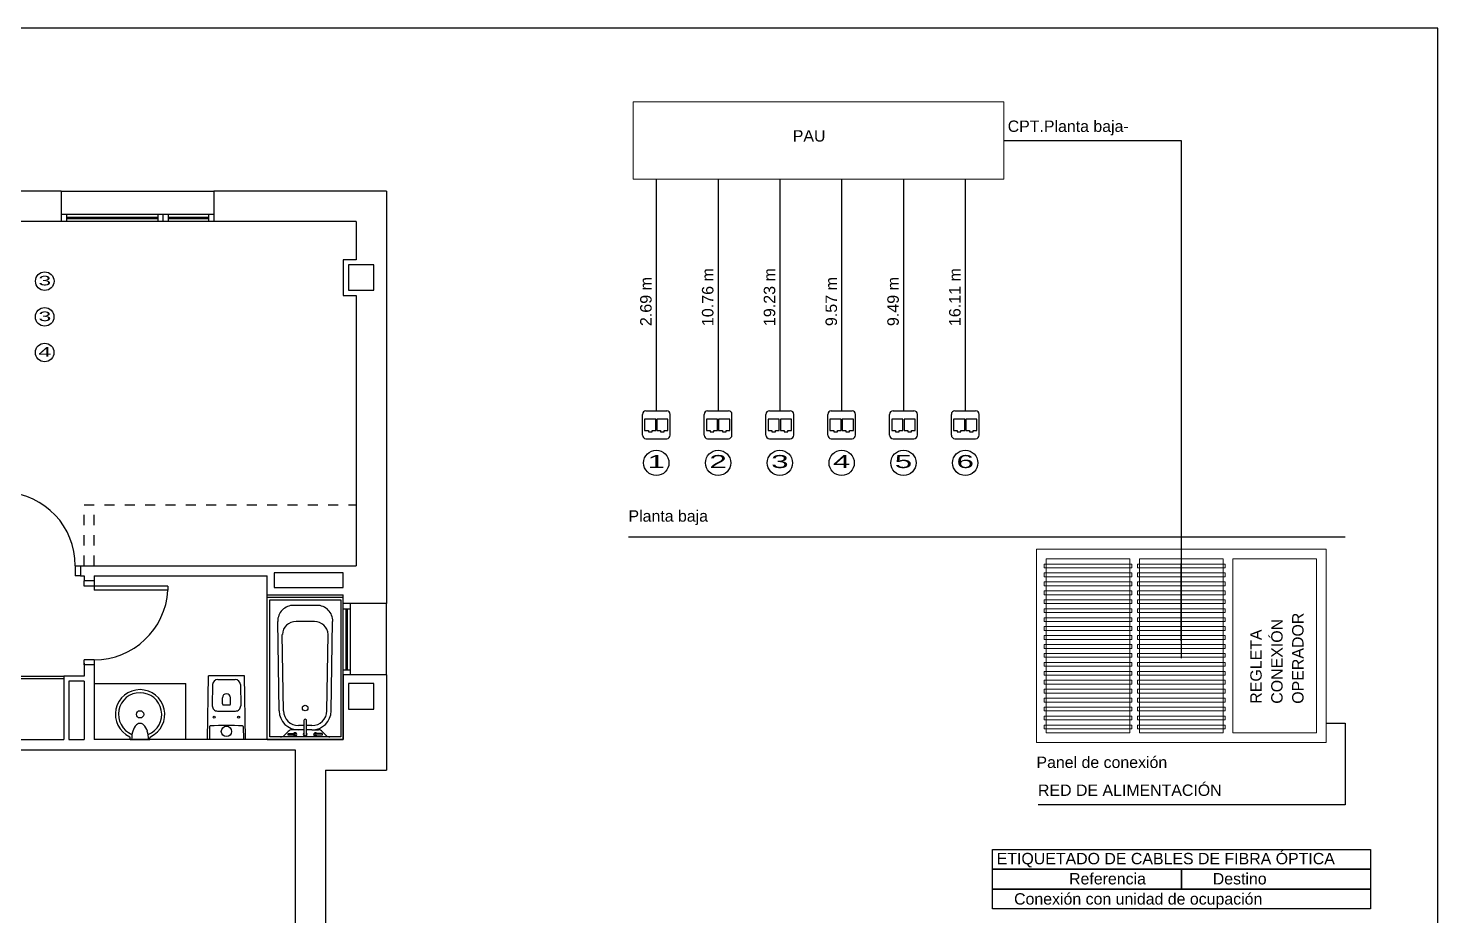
# Model space of a CAD drawing. Header units: millimetres. Extents: x 441156 to 441876, y 4514765 to 4515211.
# Drawn here: x 441552.89 to 441566.76, y 4515146.62 to 4515155.35 of the extents above; entities that cross this region are included whole.
import ezdxf
from ezdxf.enums import TextEntityAlignment as Align

# ---------------------------------------------------------------- set-up
doc = ezdxf.new("R2010")
doc.units = ezdxf.units.MM
doc.linetypes.add('RAYITAS', pattern=[0.375, 0.25, -0.125])
doc.layers.add('01_cartela', color=6, linetype='Continuous', plot=False)
for name, color, linetype in [('01_mono PRIMERA', 2, 'Continuous'), ('01_proyección', 4, 'RAYITAS'), ('01_textos', 7, 'Continuous'), ('BORDE-A1', 4, 'Continuous'), ('VENTILACIÓN NOTAS', 7, 'Continuous')]:
    doc.layers.add(name, color=color, linetype=linetype)
doc.layers.add('FPL_PLANO_ESQ_TELEFONIA', color=7, linetype='Continuous', lineweight=0)
doc.layers.add('FPL_PLANO_LEYENDA_ESQ_TBA_COAX_ESPANYA', color=7, linetype='Continuous', lineweight=0)
doc.styles.add('Estilo1', font='swissel.ttf')
doc.styles.add('NIEVES2', font='sanss___.ttf')

# ---------------------------------------------------------------- blocks, each defined once
blk = doc.blocks.new('A$C065C7C63')
at = {"layer": '01_mono PRIMERA', "color": 254}
for p, q in [((15.107, 13.1, 0), (13.557, 13.1, 0)), ((15.107, 13.1, 0), (15.107, 12.8, 0)), ((15.107, 13.1, 0), (16.607, 13.1, 0)), ((16.607, 13.1, 0), (16.607, 12.8, 0)), ((18.307, 13.1, 0), (16.607, 13.1, 0)), ((18.307, 13.1, 0), (18.307, 9.042, 0)), ((15.107, 12.8, 0), (14.432, 12.8, 0)), ((16.607, 12.87, 0), (15.107, 12.87, 0)), ((16.607, 12.8, 0), (15.107, 12.8, 0)), ((15.157, 12.87, 0), (15.157, 12.8, 0)), ((16.057, 12.842, 0), (15.157, 12.842, 0)), ((16.057, 12.828, 0), (15.157, 12.828, 0)), ((16.057, 12.87, 0), (16.057, 12.8, 0)), ((16.107, 12.87, 0), (16.107, 12.8, 0)), ((16.157, 12.87, 0), (16.157, 12.8, 0)), ((16.557, 12.842, 0), (16.157, 12.842, 0)), ((16.557, 12.828, 0), (16.157, 12.828, 0)), ((16.557, 12.87, 0), (16.557, 12.8, 0)), ((18.007, 12.8, 0), (16.607, 12.8, 0)), ((18.007, 12.8, 0), (18.007, 12.425, 0)), ((18.007, 12.075, 0), (18.007, 9.415, 0)), ((15.245, 9.415, 0), (15.295, 9.415, 0)), ((15.245, 9.415, 0), (15.245, 9.315, 0)), ((15.295, 9.315, 0), (15.245, 9.315, 0)), ((15.295, 9.415, 0), (18.007, 9.415, 0)), ((15.295, 9.415, 0), (15.295, 9.315, 0)), ((15.295, 9.315, 0), (15.332, 9.315, 0)), ((15.332, 9.315, 0), (15.332, 9.265, 0)), ((15.432, 9.315, 0), (17.132, 9.315, 0)), ((15.432, 9.315, 0), (15.432, 9.265, 0)), ((17.132, 9.13, 0), (17.132, 9.315, 0)), ((15.432, 9.265, 0), (15.332, 9.265, 0)), ((15.332, 9.215, 0), (15.332, 9.265, 0)), ((16.156, 9.215, 0), (15.332, 9.215, 0)), ((15.432, 9.265, 0), (15.432, 9.173, 0)), ((16.156, 9.173, 0), (15.432, 9.173, 0)), ((16.156, 9.215, 0), (16.156, 9.173, 0)), ((17.132, 9.105, 0), (17.132, 9.13, 0)), ((17.132, 9.13, 0), (17.882, 9.13, 0)), ((17.132, 9.105, 0), (17.132, 9.13, 0)), ((17.132, 7.705, 0), (17.132, 9.105, 0)), ((17.132, 9.105, 0), (17.882, 9.105, 0)), ((17.158, 7.731, 0), (17.158, 9.079, 0)), ((17.158, 9.079, 0), (17.856, 9.079, 0)), ((17.622, 9.025, 0), (17.393, 9.025, 0)), ((17.856, 9.079, 0), (17.856, 7.731, 0)), ((17.882, 9.042, 0), (17.882, 9.13, 0)), ((17.882, 7.705, 0), (17.882, 9.105, 0)), ((18.307, 9.042, 0), (17.882, 9.042, 0)), ((17.882, 8.342, 0), (17.882, 9.042, 0)), ((17.952, 8.342, 0), (17.952, 9.042, 0)), ((18.307, 8.342, 0), (18.307, 9.042, 0)), ((17.882, 8.992, 0), (17.952, 8.992, 0)), ((17.91, 8.392, 0), (17.91, 8.992, 0)), ((17.924, 8.392, 0), (17.924, 8.992, 0)), ((17.252, 7.987, 0), (17.237, 8.867, 0)), ((17.293, 7.988, 0), (17.281, 8.739, 0)), ((17.598, 8.865, 0), (17.417, 8.865, 0)), ((17.721, 7.988, 0), (17.733, 8.739, 0)), ((17.763, 7.987, 0), (17.777, 8.867, 0)), ((15.332, 8.44, 0), (15.332, 8.49, 0)), ((15.432, 8.49, 0), (15.332, 8.49, 0)), ((15.432, 8.49, 0), (15.432, 8.44, 0)), ((13.877, 8.33, 0), (15.132, 8.33, 0)), ((15.332, 8.33, 0), (15.132, 8.33, 0)), ((15.132, 8.33, 0), (15.132, 7.705, 0)), ((15.332, 8.455, 0), (15.332, 8.33, 0)), ((15.432, 8.44, 0), (15.332, 8.44, 0)), ((15.432, 8.455, 0), (15.432, 7.705, 0)), ((17.882, 8.392, 0), (17.952, 8.392, 0)), ((18.307, 8.342, 0), (17.882, 8.342, 0)), ((17.882, 8.342, 0), (17.882, 7.705, 0)), ((18.307, 8.342, 0), (18.307, 7.405, 0)), ((13.877, 8.305, 0), (15.132, 8.305, 0)), ((15.332, 8.28, 0), (15.182, 8.28, 0)), ((15.182, 8.28, 0), (15.182, 7.705, 0)), ((15.332, 8.28, 0), (15.332, 7.705, 0)), ((15.432, 8.255, 0), (16.332, 8.255, 0)), ((16.332, 7.705, 0), (16.332, 8.255, 0)), ((16.596, 8.246, 0), (16.593, 8.036, 0)), ((16.646, 8.295, 0), (16.819, 8.295, 0)), ((16.869, 8.246, 0), (16.872, 8.036, 0)), ((16.692, 8.055, 0), (16.692, 8.115, 0)), ((16.772, 8.055, 0), (16.772, 8.115, 0)), ((16.643, 7.985, 0), (16.822, 7.985, 0)), ((16.702, 8.045, 0), (16.762, 8.045, 0)), ((15.897, 7.862, 0), (15.867, 7.862, 0)), ((16.566, 7.832, 0), (16.564, 7.705, 0)), ((16.898, 7.832, 0), (16.9, 7.705, 0)), ((17.341, 7.785, 0), (17.301, 7.746, 0)), ((17.441, 7.8, 0), (17.376, 7.8, 0)), ((17.494, 7.842, 0), (17.441, 7.842, 0)), ((17.494, 7.8, 0), (17.441, 7.8, 0)), ((17.494, 7.893, 0), (17.494, 7.755, 0)), ((17.52, 7.755, 0), (17.52, 7.893, 0)), ((17.573, 7.842, 0), (17.52, 7.842, 0)), ((17.573, 7.8, 0), (17.52, 7.8, 0)), ((17.573, 7.8, 0), (17.639, 7.8, 0)), ((17.674, 7.785, 0), (17.714, 7.746, 0)), ((13.877, 7.705, 0), (15.132, 7.705, 0)), ((15.182, 7.705, 0), (15.332, 7.705, 0)), ((17.882, 7.705, 0), (15.432, 7.705, 0)), ((15.786, 7.707, 0), (15.786, 7.722, 0)), ((15.788, 7.705, 0), (15.976, 7.705, 0)), ((15.979, 7.707, 0), (15.978, 7.722, 0)), ((17.132, 7.705, 0), (17.882, 7.705, 0)), ((17.856, 7.731, 0), (17.158, 7.731, 0)), ((17.341, 7.763, 0), (17.407, 7.763, 0)), ((17.341, 7.748, 0), (17.341, 7.763, 0)), ((17.407, 7.748, 0), (17.341, 7.748, 0)), ((17.673, 7.763, 0), (17.607, 7.763, 0)), ((17.673, 7.748, 0), (17.607, 7.748, 0)), ((17.673, 7.763, 0), (17.673, 7.748, 0)), ((13.777, 7.605, 0), (17.407, 7.605, 0)), ((17.707, 7.405, 0), (17.707, 4.63, 0)), ((17.707, 7.405, 0), (18.307, 7.405, 0))]:
    blk.add_line(p, q, dxfattribs=at)
for points in [[(18.007, 12.425), (17.882, 12.425), (17.882, 12.075)], [(17.882, 12.075), (18.007, 12.075)], [(17.407, 7.605), (17.407, 5.055), (17.282, 5.055), (17.282, 4.93), (16.107, 4.93)]]:
    blk.add_lwpolyline(points, dxfattribs=at)
for points in [[(17.932, 12.125), (18.182, 12.125), (18.182, 12.375), (17.932, 12.375), (17.932, 12.125)], [(17.932, 8.005), (18.182, 8.005), (18.182, 8.255), (17.932, 8.255), (17.932, 8.005)]]:
    blk.add_lwpolyline(points, close=True, dxfattribs=at)
at = {"layer": '01_mono PRIMERA', "color": 254, "elevation": 0}
blk.add_lwpolyline([(17.882, 9.345), (17.202, 9.345), (17.202, 9.2), (17.882, 9.2)], close=True, dxfattribs=at)
at = {"layer": '01_mono PRIMERA', "color": 254, "elevation": 0, "flags": 128}
blk.add_lwpolyline([(16.551, 7.705, -0.414214), (16.547, 7.709), (16.547, 7.71), (16.557, 8.331, -0.436396), (16.561, 8.335), (16.903, 8.335, -0.436396), (16.907, 8.331), (16.917, 7.71), (16.917, 7.709, -0.414214), (16.913, 7.705)], format="xyb", close=True, dxfattribs=at)
at = {"layer": '01_mono PRIMERA', "color": 254}
for centre, radius in [((15.882, 7.953, 0), 0.036), ((16.612, 7.925, 0), 0.01), ((16.852, 7.925, 0), 0.01), ((17.507, 8.015, 0), 0.0275), ((16.732, 7.785, 0), 0.051)]:
    blk.add_circle(centre, radius, dxfattribs=at)
for centre, radius, start, end in [((14.52, 9.415, 0), 0.725, 0, 86.7242), ((15.432, 9.215, 0), 0.725, 270, 356.7242), ((17.391, 8.871, 0), 0.154, 89.317, 181.6763), ((17.624, 8.871, 0), 0.154, 358.3237, 90.683), ((17.414, 8.733, 0), 0.132, 88.598, 177.0747), ((17.601, 8.733, 0), 0.132, 2.9253, 91.402), ((15.882, 7.953, 0), 0.243, 294.8749, 245.1251), ((16.646, 8.245, 0), 0.05, 90, 179.076), ((16.819, 8.245, 0), 0.05, 0.924, 90), ((15.882, 7.953, 0), 0.213, 291.9436, 247.9344), ((16.732, 8.115, 0), 0.04, 0, 180), ((16.702, 8.055, 0), 0.01, 180, 270), ((16.762, 8.055, 0), 0.01, 270, 0), ((16.643, 8.035, 0), 0.05, 179.076, 270), ((16.822, 8.035, 0), 0.05, 270, 0.924), ((17.441, 7.99, 0), 0.19, 180.9751, 270), ((17.441, 7.99, 0), 0.148, 180.921, 270), ((17.573, 7.99, 0), 0.148, 270, 359.1455), ((17.573, 7.99, 0), 0.19, 270, 359.0868), ((16.078, 7.708, 0), 0.279, 163.1835, 180.617), ((15.947, 7.747, 0), 0.143, 134.3044, 163.1835), ((15.882, 7.814, 0), 0.0498, 107.4096, 134.3044), ((15.882, 7.814, 0), 0.0498, 45.6956, 72.0468), ((15.817, 7.747, 0), 0.143, 16.8165, 45.6956), ((15.686, 7.708, 0), 0.279, 359.383, 16.8165), ((16.573, 7.832, 0), 0.007, 93.0641, 179.076), ((16.732, 4.861, 0), 2.982, 86.9359, 93.0641), ((16.891, 7.832, 0), 0.007, 0.924, 86.9359), ((17.376, 7.75, 0), 0.05, 90, 134.8463), ((17.407, 7.755, 0), 0.017, 206.179, 153.821), ((17.507, 7.755, 0), 0.019, 133.1736, 46.8264), ((17.607, 7.755, 0), 0.017, 26.179, 333.821), ((17.639, 7.75, 0), 0.05, 45, 90), ((15.773, 7.721, 0), 0.0128, 3.786, 59.4709), ((15.788, 7.708, 0), 0.0027, 186.6841, 270), ((15.976, 7.708, 0), 0.0027, 270, 353.3159), ((15.991, 7.721, 0), 0.0128, 120.5291, 176.214), ((17.265, 7.781, 0), 0.05, 270, 315.0092), ((17.407, 7.755, 0), 0.0075, 270, 90), ((17.507, 7.755, 0), 0.013, 180, 360), ((17.607, 7.755, 0), 0.0075, 90, 270), ((17.749, 7.781, 0), 0.05, 225.0032, 270)]:
    blk.add_arc(centre, radius, start, end, dxfattribs=at)
blk.add_ellipse((17.507, 7.893, 0), major_axis=(0.013, 0), ratio=0.955769, start_param=0, end_param=3.141593, dxfattribs=at)
at = {"layer": '01_proyección', "color": 120, "ltscale": 0.25}
for p, q in [((15.332, 10.015, 0), (18.007, 10.015, 0)), ((15.332, 9.415, 0), (15.332, 10.015, 0)), ((15.432, 9.415, 0), (15.432, 10.015, 0))]:
    blk.add_line(p, q, dxfattribs=at)

msp = doc.modelspace()

# ---------------------------------------------------------------- linework, layer by layer
at = {"layer": '01_cartela', "color": 3}
msp.add_lwpolyline([(441536.12364582, 4515155.34750872), (441536.12364582, 4515133.8124847), (441566.76163388, 4515133.8124847), (441566.76163388, 4515155.34750872)], close=True, dxfattribs=at)
at = {"layer": 'BORDE-A1', "ltscale": 0.01}
for p, q in [((441559.0714322, 4515153.86276373), (441559.0714322, 4515151.58276373)), ((441559.6794322, 4515153.86276373), (441559.6794322, 4515151.58276373)), ((441560.2874322, 4515153.86276373), (441560.2874322, 4515151.58276373)), ((441560.8954322, 4515153.86276373), (441560.8954322, 4515151.58276373)), ((441561.5034322, 4515153.86276373), (441561.5034322, 4515151.58276373)), ((441562.1114322, 4515153.86276373), (441562.1114322, 4515151.58276373)), ((441558.9346322, 4515151.34336373), (441558.9346322, 4515151.54856373)), ((441558.9688322, 4515151.58276373), (441559.1740322, 4515151.58276373)), ((441559.2082322, 4515151.34336373), (441559.2082322, 4515151.54856373)), ((441559.5426322, 4515151.34336373), (441559.5426322, 4515151.54856373)), ((441559.5768322, 4515151.58276373), (441559.7820322, 4515151.58276373)), ((441559.8162322, 4515151.34336373), (441559.8162322, 4515151.54856373)), ((441560.1506322, 4515151.34336373), (441560.1506322, 4515151.54856373)), ((441560.1848322, 4515151.58276373), (441560.3900322, 4515151.58276373)), ((441560.4242322, 4515151.34336373), (441560.4242322, 4515151.54856373)), ((441560.7586322, 4515151.34336373), (441560.7586322, 4515151.54856373)), ((441560.7928322, 4515151.58276373), (441560.9980322, 4515151.58276373)), ((441561.0322322, 4515151.34336373), (441561.0322322, 4515151.54856373)), ((441561.3666322, 4515151.34336373), (441561.3666322, 4515151.54856373)), ((441561.4008322, 4515151.58276373), (441561.6060322, 4515151.58276373)), ((441561.6402322, 4515151.34336373), (441561.6402322, 4515151.54856373)), ((441561.9746322, 4515151.34336373), (441561.9746322, 4515151.54856373)), ((441562.0088322, 4515151.58276373), (441562.2140322, 4515151.58276373)), ((441562.2482322, 4515151.34336373), (441562.2482322, 4515151.54856373)), ((441558.9688322, 4515151.30916373), (441559.1740322, 4515151.30916373)), ((441559.5768322, 4515151.30916373), (441559.7820322, 4515151.30916373)), ((441560.1848322, 4515151.30916373), (441560.3900322, 4515151.30916373)), ((441560.7928322, 4515151.30916373), (441560.9980322, 4515151.30916373)), ((441561.4008322, 4515151.30916373), (441561.6060322, 4515151.30916373)), ((441562.0088322, 4515151.30916373), (441562.2140322, 4515151.30916373)), ((441558.7978322, 4515150.34488804), (441565.85044007, 4515150.34488804)), ((441564.23742245, 4515149.32031444), (441564.23742245, 4515150.08031444)), ((441565.66242245, 4515148.51118066), (441565.85044007, 4515148.51118066)), ((441565.85044007, 4515148.51118066), (441565.85044007, 4515147.70583693)), ((441565.85044007, 4515147.70583693), (441562.82755961, 4515147.70583693))]:
    msp.add_line(p, q, dxfattribs=at)
msp.add_lwpolyline([(441562.4914322, 4515154.24276373), (441564.23742245, 4515154.24276373), (441564.23742245, 4515149.15076373)], dxfattribs=at)
for points in [[(441558.9565202, 4515151.39124373), (441558.9930002, 4515151.39124373), (441558.9930002, 4515151.37756373), (441559.0294802, 4515151.37756373), (441559.0294802, 4515151.39124373), (441559.0659602, 4515151.39124373), (441559.0659602, 4515151.50068373), (441558.9565202, 4515151.50068373), (441558.9565202, 4515151.39124373)], [(441559.0769042, 4515151.39124373), (441559.1133842, 4515151.39124373), (441559.1133842, 4515151.37756373), (441559.1498642, 4515151.37756373), (441559.1498642, 4515151.39124373), (441559.1863442, 4515151.39124373), (441559.1863442, 4515151.50068373), (441559.0769042, 4515151.50068373), (441559.0769042, 4515151.39124373)], [(441559.5645202, 4515151.39124373), (441559.6010002, 4515151.39124373), (441559.6010002, 4515151.37756373), (441559.6374802, 4515151.37756373), (441559.6374802, 4515151.39124373), (441559.6739602, 4515151.39124373), (441559.6739602, 4515151.50068373), (441559.5645202, 4515151.50068373), (441559.5645202, 4515151.39124373)], [(441559.6849042, 4515151.39124373), (441559.7213842, 4515151.39124373), (441559.7213842, 4515151.37756373), (441559.7578642, 4515151.37756373), (441559.7578642, 4515151.39124373), (441559.7943442, 4515151.39124373), (441559.7943442, 4515151.50068373), (441559.6849042, 4515151.50068373), (441559.6849042, 4515151.39124373)], [(441560.1725202, 4515151.39124373), (441560.2090002, 4515151.39124373), (441560.2090002, 4515151.37756373), (441560.2454802, 4515151.37756373), (441560.2454802, 4515151.39124373), (441560.2819602, 4515151.39124373), (441560.2819602, 4515151.50068373), (441560.1725202, 4515151.50068373), (441560.1725202, 4515151.39124373)], [(441560.2929042, 4515151.39124373), (441560.3293842, 4515151.39124373), (441560.3293842, 4515151.37756373), (441560.3658642, 4515151.37756373), (441560.3658642, 4515151.39124373), (441560.4023442, 4515151.39124373), (441560.4023442, 4515151.50068373), (441560.2929042, 4515151.50068373), (441560.2929042, 4515151.39124373)], [(441560.7805202, 4515151.39124373), (441560.8170002, 4515151.39124373), (441560.8170002, 4515151.37756373), (441560.8534802, 4515151.37756373), (441560.8534802, 4515151.39124373), (441560.8899602, 4515151.39124373), (441560.8899602, 4515151.50068373), (441560.7805202, 4515151.50068373), (441560.7805202, 4515151.39124373)], [(441560.9009042, 4515151.39124373), (441560.9373842, 4515151.39124373), (441560.9373842, 4515151.37756373), (441560.9738642, 4515151.37756373), (441560.9738642, 4515151.39124373), (441561.0103442, 4515151.39124373), (441561.0103442, 4515151.50068373), (441560.9009042, 4515151.50068373), (441560.9009042, 4515151.39124373)], [(441561.3885202, 4515151.39124373), (441561.4250002, 4515151.39124373), (441561.4250002, 4515151.37756373), (441561.4614802, 4515151.37756373), (441561.4614802, 4515151.39124373), (441561.4979602, 4515151.39124373), (441561.4979602, 4515151.50068373), (441561.3885202, 4515151.50068373), (441561.3885202, 4515151.39124373)], [(441561.5089042, 4515151.39124373), (441561.5453842, 4515151.39124373), (441561.5453842, 4515151.37756373), (441561.5818642, 4515151.37756373), (441561.5818642, 4515151.39124373), (441561.6183442, 4515151.39124373), (441561.6183442, 4515151.50068373), (441561.5089042, 4515151.50068373), (441561.5089042, 4515151.39124373)], [(441561.9965202, 4515151.39124373), (441562.0330002, 4515151.39124373), (441562.0330002, 4515151.37756373), (441562.0694802, 4515151.37756373), (441562.0694802, 4515151.39124373), (441562.1059602, 4515151.39124373), (441562.1059602, 4515151.50068373), (441561.9965202, 4515151.50068373), (441561.9965202, 4515151.39124373)], [(441562.1169042, 4515151.39124373), (441562.1533842, 4515151.39124373), (441562.1533842, 4515151.37756373), (441562.1898642, 4515151.37756373), (441562.1898642, 4515151.39124373), (441562.2263442, 4515151.39124373), (441562.2263442, 4515151.50068373), (441562.1169042, 4515151.50068373), (441562.1169042, 4515151.39124373)]]:
    msp.add_lwpolyline(points, close=True, dxfattribs=at)
for centre, start, end in [((441558.9688322, 4515151.54856373), 90, 180), ((441559.1740322, 4515151.54856373), 0, 90), ((441559.5768322, 4515151.54856373), 90, 180), ((441559.7820322, 4515151.54856373), 0, 90), ((441560.1848322, 4515151.54856373), 90, 180), ((441560.3900322, 4515151.54856373), 0, 90), ((441560.7928322, 4515151.54856373), 90, 180), ((441560.9980322, 4515151.54856373), 0, 90), ((441561.4008322, 4515151.54856373), 90, 180), ((441561.6060322, 4515151.54856373), 0, 90), ((441562.0088322, 4515151.54856373), 90, 180), ((441562.2140322, 4515151.54856373), 0, 90), ((441558.9688322, 4515151.34336373), 180, 270), ((441559.1740322, 4515151.34336373), 270, 0), ((441559.5768322, 4515151.34336373), 180, 270), ((441559.7820322, 4515151.34336373), 270, 0), ((441560.1848322, 4515151.34336373), 180, 270), ((441560.3900322, 4515151.34336373), 270, 0), ((441560.7928322, 4515151.34336373), 180, 270), ((441560.9980322, 4515151.34336373), 270, 0), ((441561.4008322, 4515151.34336373), 180, 270), ((441561.6060322, 4515151.34336373), 270, 0), ((441562.0088322, 4515151.34336373), 180, 270), ((441562.2140322, 4515151.34336373), 270, 0)]:
    msp.add_arc(centre, 0.0342, start, end, dxfattribs=at)
at = {"layer": 'FPL_PLANO_ESQ_TELEFONIA'}
msp.add_lwpolyline([(441558.8434322, 4515153.86276373), (441562.4914322, 4515153.86276373), (441562.4914322, 4515154.62276373), (441558.8434322, 4515154.62276373), (441558.8434322, 4515153.86276373)], close=True, dxfattribs=at)
at = {"layer": 'FPL_PLANO_ESQ_TELEFONIA', "color": 2}
for points in [[(441562.81242245, 4515148.32118066), (441565.66242245, 4515148.32118066), (441565.66242245, 4515150.22118066), (441562.81242245, 4515150.22118066), (441562.81242245, 4515148.32118066)], [(441562.90742245, 4515148.41618066), (441563.73075579, 4515148.41618066), (441563.73075579, 4515150.12618066), (441562.90742245, 4515150.12618066), (441562.90742245, 4515148.41618066)], [(441563.82575579, 4515148.41618066), (441564.64908912, 4515148.41618066), (441564.64908912, 4515150.12618066), (441563.82575579, 4515150.12618066), (441563.82575579, 4515148.41618066)], [(441564.74408912, 4515148.41618066), (441565.56742245, 4515148.41618066), (441565.56742245, 4515150.12618066), (441564.74408912, 4515150.12618066), (441564.74408912, 4515148.41618066)], [(441562.88842245, 4515150.03818066), (441563.74975579, 4515150.03818066), (441563.74975579, 4515150.07618066), (441562.88842245, 4515150.07618066), (441562.88842245, 4515150.03818066)], [(441562.88842245, 4515149.95018066), (441563.74975579, 4515149.95018066), (441563.74975579, 4515149.98818066), (441562.88842245, 4515149.98818066), (441562.88842245, 4515149.95018066)], [(441563.80675579, 4515150.03818066), (441564.66808912, 4515150.03818066), (441564.66808912, 4515150.07618066), (441563.80675579, 4515150.07618066), (441563.80675579, 4515150.03818066)], [(441563.80675579, 4515149.95018066), (441564.66808912, 4515149.95018066), (441564.66808912, 4515149.98818066), (441563.80675579, 4515149.98818066), (441563.80675579, 4515149.95018066)], [(441562.88842245, 4515149.86218066), (441563.74975579, 4515149.86218066), (441563.74975579, 4515149.90018066), (441562.88842245, 4515149.90018066), (441562.88842245, 4515149.86218066)], [(441563.80675579, 4515149.86218066), (441564.66808912, 4515149.86218066), (441564.66808912, 4515149.90018066), (441563.80675579, 4515149.90018066), (441563.80675579, 4515149.86218066)], [(441562.88842245, 4515149.77418066), (441563.74975579, 4515149.77418066), (441563.74975579, 4515149.81218066), (441562.88842245, 4515149.81218066), (441562.88842245, 4515149.77418066)], [(441562.88842245, 4515149.68618066), (441563.74975579, 4515149.68618066), (441563.74975579, 4515149.72418066), (441562.88842245, 4515149.72418066), (441562.88842245, 4515149.68618066)], [(441563.80675579, 4515149.77418066), (441564.66808912, 4515149.77418066), (441564.66808912, 4515149.81218066), (441563.80675579, 4515149.81218066), (441563.80675579, 4515149.77418066)], [(441563.80675579, 4515149.68618066), (441564.66808912, 4515149.68618066), (441564.66808912, 4515149.72418066), (441563.80675579, 4515149.72418066), (441563.80675579, 4515149.68618066)], [(441562.88842245, 4515149.59818066), (441563.74975579, 4515149.59818066), (441563.74975579, 4515149.63618066), (441562.88842245, 4515149.63618066), (441562.88842245, 4515149.59818066)], [(441563.80675579, 4515149.59818066), (441564.66808912, 4515149.59818066), (441564.66808912, 4515149.63618066), (441563.80675579, 4515149.63618066), (441563.80675579, 4515149.59818066)], [(441562.88842245, 4515149.51018066), (441563.74975579, 4515149.51018066), (441563.74975579, 4515149.54818066), (441562.88842245, 4515149.54818066), (441562.88842245, 4515149.51018066)], [(441562.88842245, 4515149.42218066), (441563.74975579, 4515149.42218066), (441563.74975579, 4515149.46018066), (441562.88842245, 4515149.46018066), (441562.88842245, 4515149.42218066)], [(441563.80675579, 4515149.51018066), (441564.66808912, 4515149.51018066), (441564.66808912, 4515149.54818066), (441563.80675579, 4515149.54818066), (441563.80675579, 4515149.51018066)], [(441563.80675579, 4515149.42218066), (441564.66808912, 4515149.42218066), (441564.66808912, 4515149.46018066), (441563.80675579, 4515149.46018066), (441563.80675579, 4515149.42218066)], [(441562.88842245, 4515149.33418066), (441563.74975579, 4515149.33418066), (441563.74975579, 4515149.37218066), (441562.88842245, 4515149.37218066), (441562.88842245, 4515149.33418066)], [(441562.88842245, 4515149.24618066), (441563.74975579, 4515149.24618066), (441563.74975579, 4515149.28418066), (441562.88842245, 4515149.28418066), (441562.88842245, 4515149.24618066)], [(441563.80675579, 4515149.33418066), (441564.66808912, 4515149.33418066), (441564.66808912, 4515149.37218066), (441563.80675579, 4515149.37218066), (441563.80675579, 4515149.33418066)], [(441563.80675579, 4515149.24618066), (441564.66808912, 4515149.24618066), (441564.66808912, 4515149.28418066), (441563.80675579, 4515149.28418066), (441563.80675579, 4515149.24618066)], [(441562.88842245, 4515149.15818066), (441563.74975579, 4515149.15818066), (441563.74975579, 4515149.19618066), (441562.88842245, 4515149.19618066), (441562.88842245, 4515149.15818066)], [(441563.80675579, 4515149.15818066), (441564.66808912, 4515149.15818066), (441564.66808912, 4515149.19618066), (441563.80675579, 4515149.19618066), (441563.80675579, 4515149.15818066)], [(441562.88842245, 4515149.07018066), (441563.74975579, 4515149.07018066), (441563.74975579, 4515149.10818066), (441562.88842245, 4515149.10818066), (441562.88842245, 4515149.07018066)], [(441562.88842245, 4515148.98218066), (441563.74975579, 4515148.98218066), (441563.74975579, 4515149.02018066), (441562.88842245, 4515149.02018066), (441562.88842245, 4515148.98218066)], [(441563.80675579, 4515149.07018066), (441564.66808912, 4515149.07018066), (441564.66808912, 4515149.10818066), (441563.80675579, 4515149.10818066), (441563.80675579, 4515149.07018066)], [(441563.80675579, 4515148.98218066), (441564.66808912, 4515148.98218066), (441564.66808912, 4515149.02018066), (441563.80675579, 4515149.02018066), (441563.80675579, 4515148.98218066)], [(441562.88842245, 4515148.89418066), (441563.74975579, 4515148.89418066), (441563.74975579, 4515148.93218066), (441562.88842245, 4515148.93218066), (441562.88842245, 4515148.89418066)], [(441563.80675579, 4515148.89418066), (441564.66808912, 4515148.89418066), (441564.66808912, 4515148.93218066), (441563.80675579, 4515148.93218066), (441563.80675579, 4515148.89418066)], [(441562.88842245, 4515148.80618066), (441563.74975579, 4515148.80618066), (441563.74975579, 4515148.84418066), (441562.88842245, 4515148.84418066), (441562.88842245, 4515148.80618066)], [(441562.88842245, 4515148.71818066), (441563.74975579, 4515148.71818066), (441563.74975579, 4515148.75618066), (441562.88842245, 4515148.75618066), (441562.88842245, 4515148.71818066)], [(441563.80675579, 4515148.80618066), (441564.66808912, 4515148.80618066), (441564.66808912, 4515148.84418066), (441563.80675579, 4515148.84418066), (441563.80675579, 4515148.80618066)], [(441563.80675579, 4515148.71818066), (441564.66808912, 4515148.71818066), (441564.66808912, 4515148.75618066), (441563.80675579, 4515148.75618066), (441563.80675579, 4515148.71818066)], [(441562.88842245, 4515148.63018066), (441563.74975579, 4515148.63018066), (441563.74975579, 4515148.66818066), (441562.88842245, 4515148.66818066), (441562.88842245, 4515148.63018066)], [(441563.80675579, 4515148.63018066), (441564.66808912, 4515148.63018066), (441564.66808912, 4515148.66818066), (441563.80675579, 4515148.66818066), (441563.80675579, 4515148.63018066)], [(441562.88842245, 4515148.54218066), (441563.74975579, 4515148.54218066), (441563.74975579, 4515148.58018066), (441562.88842245, 4515148.58018066), (441562.88842245, 4515148.54218066)], [(441562.88842245, 4515148.45418066), (441563.74975579, 4515148.45418066), (441563.74975579, 4515148.49218066), (441562.88842245, 4515148.49218066), (441562.88842245, 4515148.45418066)], [(441563.80675579, 4515148.54218066), (441564.66808912, 4515148.54218066), (441564.66808912, 4515148.58018066), (441563.80675579, 4515148.58018066), (441563.80675579, 4515148.54218066)], [(441563.80675579, 4515148.45418066), (441564.66808912, 4515148.45418066), (441564.66808912, 4515148.49218066), (441563.80675579, 4515148.49218066), (441563.80675579, 4515148.45418066)]]:
    msp.add_lwpolyline(points, close=True, dxfattribs=at)
at = {"layer": 'FPL_PLANO_LEYENDA_ESQ_TBA_COAX_ESPANYA', "lineweight": 9}
for p, q in [((441562.37833045, 4515147.26717734), (441566.09826554, 4515147.26717734)), ((441562.37833045, 4515147.26717734), (441562.37833045, 4515146.68292734)), ((441566.09826554, 4515147.26717734), (441566.09826554, 4515146.68292734)), ((441562.37833045, 4515146.68292734), (441566.09826554, 4515146.68292734))]:
    msp.add_line(p, q, dxfattribs=at)
at = {"layer": 'VENTILACIÓN NOTAS', "color": 5}
for p, q in [((441562.37833045, 4515147.07242734), (441566.09826554, 4515147.07242734)), ((441564.24061872, 4515147.07242734), (441564.24061872, 4515146.87767734)), ((441562.37833045, 4515146.87767734), (441566.09826554, 4515146.87767734))]:
    msp.add_line(p, q, dxfattribs=at)
for points in [[(441562.37833045, 4515147.26717734), (441566.09826554, 4515147.26717734), (441566.09826554, 4515147.07242734), (441562.37833045, 4515147.07242734)], [(441562.37833045, 4515147.07242734), (441564.238298, 4515147.07242734), (441564.238298, 4515146.87767734), (441562.37833045, 4515146.87767734)], [(441564.238298, 4515147.07242734), (441566.09826554, 4515147.07242734), (441566.09826554, 4515146.87767734), (441564.238298, 4515146.87767734)], [(441562.37833045, 4515146.87767734), (441566.09826554, 4515146.87767734), (441566.09826554, 4515146.68292734), (441562.37833045, 4515146.68292734)]]:
    msp.add_lwpolyline(points, close=True, dxfattribs=at)
for centre, radius in [((441553.05380368, 4515152.85875399, 0.49999773), 0.09128687), ((441553.05278761, 4515152.5075193, -0.00000227), 0.09128687), ((441553.05278762, 4515152.15730068, -0.00000227), 0.09128687), ((441559.0714322, 4515151.07099172), 0.1244488), ((441559.6794322, 4515151.07099172), 0.1244488), ((441560.2874322, 4515151.07099172), 0.1244488), ((441560.8954322, 4515151.07099172), 0.1244488), ((441561.5034322, 4515151.07099172), 0.1244488), ((441562.1114322, 4515151.07099172), 0.1244488)]:
    msp.add_circle(centre, radius, dxfattribs=at)

# ---------------------------------------------------------------- block references
at = {"layer": '01_mono PRIMERA'}
msp.add_blockref('A$C065C7C63', (441538.10947956, 4515140.64417545), dxfattribs=at)

# ---------------------------------------------------------------- texts
at = {"layer": '01_textos', "color": 5, "style": 'Estilo1'}
for s, height, p in [('CPT.Planta baja-', 0.1119292596, (441562.5294322, 4515154.29362198)), ('PAU', 0.11192926, (441560.4147322, 4515154.1984304)), ('Planta baja', 0.1119292596, (441558.7978322, 4515150.45888804)), ('Panel de conexión', 0.1119292596, (441562.81242245, 4515148.03618066)), ('RED DE ALIMENTACIÓN', 0.1119292596, (441562.82755961, 4515147.7612536)), ('ETIQUETADO DE CABLES DE FIBRA ÓPTICA', 0.1119292596, (441562.42108045, 4515147.088475)), ('Referencia', 0.11192926, (441563.13317979, 4515146.89022448)), ('Destino', 0.11192926, (441564.547048, 4515146.89022448)), ('Conexión con unidad de ocupación', 0.1119292596, (441562.59208045, 4515146.69198559))]:
    msp.add_text(s, height=height, dxfattribs=at).set_placement(p, align=Align.BOTTOM_LEFT)
at = {"layer": 'FPL_PLANO_ESQ_TELEFONIA', "color": 5}
for s, height, style, p in [('2.69 m', 0.11305, 'NIEVES2', (441559.05948141, 4515152.41664362)), ('10.76 m', 0.11305, 'NIEVES2', (441559.66748141, 4515152.41664362)), ('19.23 m', 0.11305, 'NIEVES2', (441560.27548141, 4515152.41664362)), ('9.57 m', 0.11305, 'NIEVES2', (441560.88348141, 4515152.41664362)), ('9.49 m', 0.11305, 'NIEVES2', (441561.49148141, 4515152.41664362)), ('16.11 m', 0.11305, 'NIEVES2', (441562.09948141, 4515152.41664362)), ('OPERADOR', 0.1121, 'Estilo1', (441565.47400579, 4515148.70118066)), ('REGLETA', 0.1121, 'Estilo1', (441565.06233912, 4515148.70118066)), ('CONEXIÓN', 0.1121, 'Estilo1', (441565.26817245, 4515148.70118066))]:
    msp.add_text(s, height=height, rotation=90, dxfattribs=dict(at, style=style)).set_placement(p, align=Align.BOTTOM_LEFT)
at = {"layer": 'VENTILACIÓN NOTAS', "color": 5, "style": 'NIEVES2', "width": 1.751796}
for s, p, p2 in [('3', (441552.9909618, 4515152.8171663, 0.49999773), (441553.11664344, 4515152.8171663, 0.49999773)), ('3', (441552.99197786, 4515152.46593161, -0.00000227), (441553.11765951, 4515152.46593161, -0.00000227)), ('4', (441552.99197786, 4515152.11571299, -0.00000227), (441553.1176595, 4515152.11571299, -0.00000227))]:
    msp.add_text(s, height=0.0940678, rotation=0.000000849, dxfattribs=at).set_placement(p, p2, align=Align.FIT)
for s, p, p2 in [('1', (441558.9857631, 4515151.02030416), (441559.15710131, 4515151.02030416)), ('2', (441559.5937631, 4515151.02030416), (441559.76510131, 4515151.02030416)), ('3', (441560.2017631, 4515151.02030416), (441560.37310131, 4515151.02030416)), ('4', (441560.8097631, 4515151.02030416), (441560.98110131, 4515151.02030416)), ('5', (441561.4177631, 4515151.02030416), (441561.58910131, 4515151.02030416)), ('6', (441562.0257631, 4515151.02030416), (441562.19710131, 4515151.02030416))]:
    msp.add_text(s, height=0.12823996, dxfattribs=at).set_placement(p, p2, align=Align.FIT)

doc.saveas('drawing.dxf')
